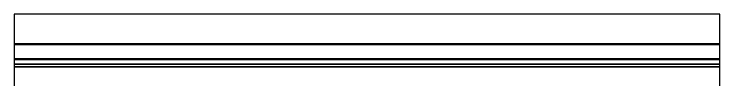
# Model space of a CAD drawing. Header units: millimetres. Extents: x 0 to 1485, y 0 to 1050.
# Drawn here: x 764.1 to 880.4, y 405.4 to 416.3 of the extents above; entities that cross this region are included whole.
import ezdxf

# ---------------------------------------------------------------- set-up
doc = ezdxf.new("R2010")
doc.units = ezdxf.units.MM
doc.header["$LTSCALE"] = 2.5
for name, color, linetype, lineweight in [('Detailumgrenzung (ISO)', 7, 'Continuous', 25), ('Sichtbar (ISO)', 7, 'Continuous', 50), ('Sichtbar schmal (ISO)', 7, 'Continuous', 35)]:
    doc.layers.add(name, color=color, linetype=linetype, lineweight=lineweight)

# ---------------------------------------------------------------- blocks, each defined once
blk = doc.blocks.new('2DTransSymbol1')
at = {"layer": 'Detailumgrenzung (ISO)', "flags": 128}
blk.add_lwpolyline([(305.629, 166.505), (305.629, 36.79), (352.158, 36.79), (352.158, 166.505), (305.629, 166.505)], dxfattribs=at)

msp = doc.modelspace()

# ---------------------------------------------------------------- linework, layer by layer
at = {"layer": 'Sichtbar (ISO)'}
for p, q in [((880.394, 411.317), (764.073, 411.317)), ((880.394, 408.817), (764.073, 408.817))]:
    msp.add_line(p, q, dxfattribs=at)
at = {"layer": 'Sichtbar schmal (ISO)'}
for p, q in [((880.394, 408.014), (764.073, 408.014)), ((880.394, 407.526), (764.073, 407.526))]:
    msp.add_line(p, q, dxfattribs=at)

# ---------------------------------------------------------------- block references
at = {"xscale": 2.5, "yscale": 2.5, "zscale": 2.5}
msp.add_blockref('2DTransSymbol1', (0, 0), dxfattribs=at)

doc.saveas('drawing.dxf')
